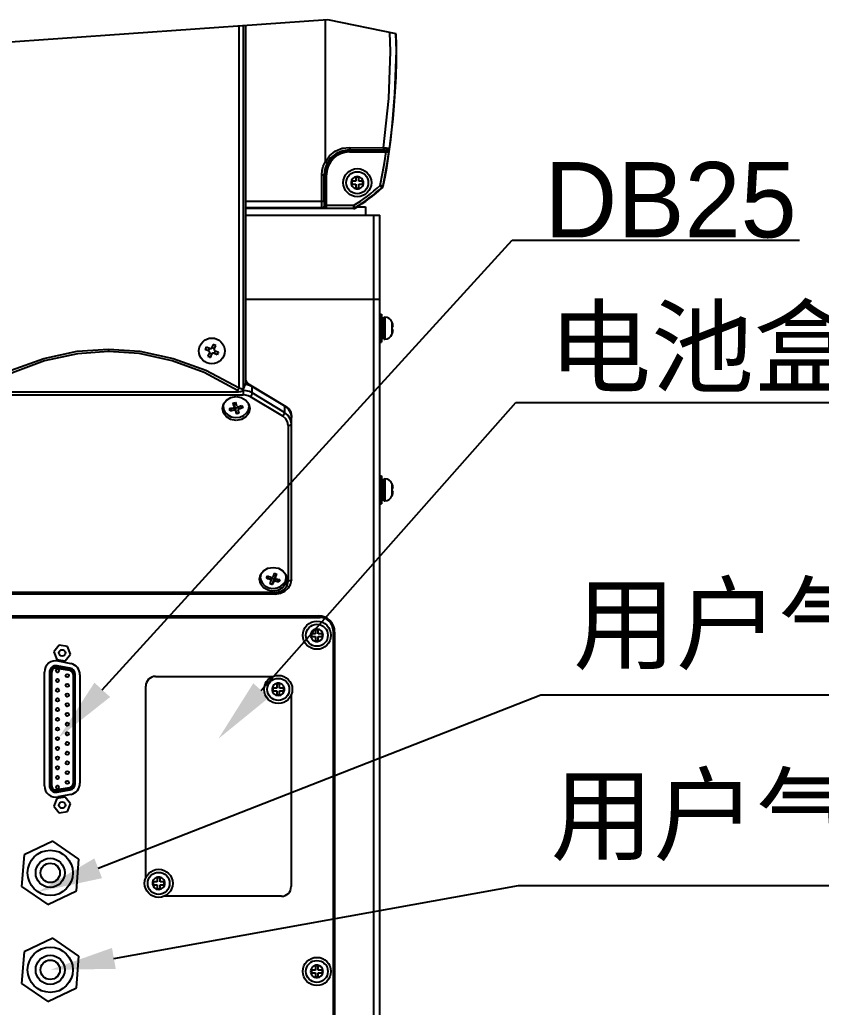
# Model space of a CAD drawing. Header units: millimetres. Extents: x 4086 to 8300, y 123 to 1549.
# Drawn here: x 6850.4 to 6924.8, y 359.5 to 451.2 of the extents above; entities that cross this region are included whole.
import ezdxf
from ezdxf import colors
from ezdxf.entities.mleader import LeaderData, LeaderLine
from ezdxf.math import Vec2, Vec3

# ---------------------------------------------------------------- set-up
doc = ezdxf.new("R2010")
doc.units = ezdxf.units.MM
doc.styles.add('思源黑', font='SourceHanSansCN-Normal.ttf')

msp = doc.modelspace()

# ---------------------------------------------------------------- linework, layer by layer
for p, q in [((6878.966, 451.192), (6842.058, 448.597)), ((6878.717, 451.174), (6878.717, 437.98)), ((6885.326, 449.872), (6878.966, 451.192)), ((6870.75, 417.024), (6870.75, 450.614)), ((6871.133, 450.641), (6871.132, 416.84)), ((6871.354, 417.901), (6871.354, 450.657)), ((6871.363, 417.456), (6871.363, 450.657)), ((6880.985, 438.92), (6880.985, 439.111)), ((6884.118, 439.078), (6880.985, 439.111)), ((6884.329, 439.069), (6880.985, 439.069)), ((6881.011, 439.35), (6884.147, 439.317)), ((6884.408, 439.104), (6884.329, 439.069)), ((6884.41, 438.994), (6884.419, 439.026)), ((6884.419, 439.026), (6884.413, 439.053)), ((6884.636, 438.992), (6884.626, 438.922)), ((6884.647, 439.081), (6884.636, 438.992)), ((6884.639, 439.025), (6884.657, 439.164)), ((6880.985, 438.92), (6884.384, 438.92)), ((6884.621, 438.885), (6884.384, 438.92)), ((6884.626, 438.922), (6884.621, 438.885)), ((6878.423, 434.12), (6878.423, 436.787)), ((6878.423, 436.787), (6878.853, 436.787)), ((6878.638, 434.342), (6878.638, 436.787)), ((6878.703, 436.787), (6878.703, 433.968)), ((6878.853, 433.716), (6878.853, 436.787)), ((6881.713, 436.648), (6881.468, 436.593)), ((6881.586, 436.581), (6881.586, 436.199)), ((6881.841, 436.581), (6881.586, 436.581)), ((6881.955, 436.595), (6881.713, 436.648)), ((6881.841, 436.199), (6881.841, 436.581)), ((6882.287, 436.136), (6882.241, 436.303)), ((6881.203, 436.199), (6881.203, 435.944)), ((6881.586, 436.199), (6881.203, 436.199)), ((6881.203, 435.944), (6881.586, 435.944)), ((6881.586, 435.944), (6881.586, 435.561)), ((6881.586, 435.561), (6881.841, 435.561)), ((6881.637, 435.492), (6881.713, 435.494)), ((6881.713, 435.494), (6881.788, 435.492)), ((6882.223, 436.199), (6881.841, 436.199)), ((6881.841, 435.561), (6881.841, 435.944)), ((6881.841, 435.944), (6882.223, 435.944)), ((6881.946, 435.543), (6882.028, 435.588)), ((6882.223, 435.944), (6882.223, 436.199)), ((6883.832, 435.812), (6884.027, 435.605)), ((6884.071, 435.769), (6883.835, 435.816)), ((6884.071, 435.769), (6884.115, 435.76)), ((6871.354, 434.359), (6878.638, 434.342)), ((6878.43, 433.742), (6871.354, 433.759)), ((6881.361, 433.671), (6871.354, 433.671)), ((6878.464, 433.728), (6878.43, 433.742)), ((6878.703, 433.968), (6878.669, 433.982)), ((6881.366, 433.955), (6878.853, 433.955)), ((6878.853, 433.716), (6881.361, 433.716)), ((6881.361, 433.955), (6881.361, 433.671)), ((6881.515, 433.713), (6881.369, 433.958)), ((6881.684, 433.821), (6882.463, 433.821)), ((6882.463, 433.821), (6882.463, 433.071)), ((6871.354, 433.071), (6883.813, 433.071)), ((6883.213, 433.071), (6883.213, 325.371)), ((6883.813, 325.371), (6883.813, 433.071)), ((6871.354, 425.271), (6883.812, 425.271)), ((6883.813, 423.876), (6883.963, 423.876)), ((6883.963, 423.876), (6883.963, 421.266)), ((6884.176, 421.551), (6884.176, 423.591)), ((6884.176, 423.591), (6884.266, 423.591)), ((6884.266, 423.591), (6884.266, 421.551)), ((6883.963, 423.356), (6884.176, 423.356)), ((6884.931, 423.148), (6884.931, 421.994)), ((6884.957, 423.081), (6884.951, 423.081)), ((6885.035, 422.699), (6884.951, 422.699)), ((6883.963, 421.787), (6884.176, 421.787)), ((6884.951, 422.444), (6885.035, 422.444)), ((6884.951, 422.061), (6884.956, 422.061)), ((6867.712, 420.823), (6868.062, 420.673)), ((6867.9, 420.455), (6868.005, 420.697)), ((6868.331, 421.069), (6868.18, 420.72)), ((6868.205, 420.777), (6868.447, 420.672)), ((6868.422, 420.615), (6868.573, 420.964)), ((6883.813, 421.266), (6883.963, 421.266)), ((6884.176, 421.551), (6884.266, 421.551)), ((6858.613, 420.628), (6858.613, 420.403)), ((6867.957, 420.43), (6867.608, 420.581)), ((6868.004, 420.312), (6867.854, 419.963)), ((6868.222, 420.15), (6867.98, 420.255)), ((6868.096, 419.858), (6868.247, 420.207)), ((6868.714, 420.104), (6868.365, 420.254)), ((6868.526, 420.472), (6868.422, 420.23)), ((6868.469, 420.497), (6868.819, 420.346)), ((6871.38, 417.717), (6871.354, 417.901)), ((6870.703, 416.946), (6870.75, 417.024)), ((6871.132, 416.84), (6871.363, 417.456)), ((6871.332, 417.373), (6871.412, 417.366)), ((6871.589, 417.426), (6871.363, 417.426)), ((6871.459, 417.559), (6871.38, 417.717)), ((6871.412, 417.366), (6871.702, 417.287)), ((6871.589, 417.426), (6871.459, 417.559)), ((6871.651, 417.383), (6875.083, 415.315)), ((6871.702, 417.287), (6871.967, 417.16)), ((6871.967, 416.56), (6871.967, 417.16)), ((6871.967, 417.16), (6874.962, 415.356)), ((6846.116, 416.383), (6871.111, 416.383)), ((6846.542, 416.66), (6870.684, 416.66)), ((6870.458, 416.222), (6870.946, 416.139)), ((6870.598, 416.799), (6870.651, 416.868)), ((6870.651, 416.868), (6870.703, 416.946)), ((6870.684, 416.66), (6870.887, 416.684)), ((6870.887, 416.684), (6871.045, 416.747)), ((6870.946, 416.139), (6871.359, 415.903)), ((6871.045, 416.747), (6871.132, 416.842)), ((6871.111, 416.792), (6871.111, 416.383)), ((6874.79, 414.393), (6871.796, 416.197)), ((6874.962, 414.756), (6871.967, 416.56)), ((6869.188, 415.117), (6869.286, 415.542)), ((6869.24, 415.342), (6869.286, 415.143)), ((6869.31, 415.572), (6869.263, 415.309)), ((6869.263, 415.309), (6869.31, 415.021)), ((6869.286, 415.542), (6869.562, 415.898)), ((6870.145, 415.156), (6869.921, 414.898)), ((6870.09, 415.146), (6870.213, 415.168)), ((6870.169, 415.622), (6870.423, 415.685)), ((6870.213, 415.168), (6870.254, 415.187)), ((6870.239, 415.381), (6870.275, 415.264)), ((6870.254, 415.187), (6870.276, 415.221)), ((6870.275, 415.581), (6870.258, 415.633)), ((6870.275, 415.581), (6870.275, 415.264)), ((6870.276, 415.221), (6870.275, 415.264)), ((6870.287, 415.168), (6870.287, 414.948)), ((6870.374, 415.246), (6870.398, 415.211)), ((6870.398, 414.895), (6870.398, 415.211)), ((6870.415, 415.16), (6870.398, 415.211)), ((6870.669, 415.223), (6870.415, 415.16)), ((6870.503, 414.62), (6870.415, 415.16)), ((6870.458, 415.563), (6870.423, 415.685)), ((6870.493, 415.444), (6870.458, 415.563)), ((6870.529, 415.327), (6870.493, 415.444)), ((6870.593, 415.272), (6870.64, 415.274)), ((6870.64, 415.274), (6870.763, 415.315)), ((6870.652, 415.275), (6870.652, 415.054)), ((6870.713, 415.054), (6870.713, 415.275)), ((6870.763, 415.315), (6870.885, 415.359)), ((6871.078, 415.187), (6870.84, 415.342)), ((6870.885, 415.359), (6871.005, 415.407)), ((6871.359, 415.903), (6871.639, 415.544)), ((6871.609, 414.999), (6871.663, 415.309)), ((6871.663, 415.309), (6871.621, 415.567)), ((6871.639, 415.544), (6871.738, 415.117)), ((6874.962, 415.356), (6874.962, 414.756)), ((6874.962, 415.356), (6875.307, 415.068)), ((6869.287, 414.69), (6869.188, 415.117)), ((6870.041, 414.91), (6869.921, 414.898)), ((6870.469, 414.705), (6870.503, 414.62)), ((6870.546, 414.628), (6870.503, 414.62)), ((6870.687, 414.861), (6870.652, 414.958)), ((6870.713, 415.054), (6870.673, 415.031)), ((6870.837, 415.095), (6870.713, 415.054)), ((6871.64, 414.693), (6871.365, 414.336)), ((6871.439, 414.704), (6871.609, 414.999)), ((6871.738, 415.117), (6871.64, 414.693)), ((6875.307, 414.468), (6874.962, 414.756)), ((6875.307, 415.068), (6875.529, 414.699)), ((6875.529, 414.699), (6875.605, 414.29)), ((6875.536, 414.768), (6875.605, 414.378)), ((6875.605, 414.29), (6875.605, 414.378)), ((6875.605, 399.237), (6875.605, 414.29)), ((6875.305, 413.54), (6875.305, 399.087)), ((6883.813, 408.876), (6883.963, 408.876)), ((6883.963, 408.876), (6883.963, 406.266)), ((6883.963, 408.356), (6884.176, 408.356)), ((6884.176, 408.591), (6884.266, 408.591)), ((6884.176, 406.551), (6884.176, 408.591)), ((6884.266, 408.591), (6884.266, 406.551)), ((6884.931, 408.148), (6884.931, 406.994)), ((6884.957, 408.081), (6884.951, 408.081)), ((6885.035, 407.699), (6884.951, 407.699)), ((6884.951, 407.444), (6885.035, 407.444)), ((6884.951, 407.061), (6884.956, 407.061)), ((6883.813, 406.266), (6883.963, 406.266)), ((6883.963, 406.787), (6884.176, 406.787)), ((6884.176, 406.551), (6884.266, 406.551)), ((6872.638, 399.269), (6872.736, 399.694)), ((6872.736, 399.694), (6873.012, 400.05)), ((6873.911, 399.597), (6873.866, 399.483)), ((6873.998, 399.833), (6874.246, 399.754)), ((6874.108, 399.375), (6874.114, 399.72)), ((6874.109, 399.693), (6874.114, 399.72)), ((6874.135, 399.771), (6874.114, 399.72)), ((6874.158, 399.517), (6874.202, 399.634)), ((6874.202, 399.634), (6874.246, 399.754)), ((6874.809, 400.055), (6875.089, 399.696)), ((6875.113, 399.461), (6875.079, 399.709)), ((6875.089, 399.696), (6875.188, 399.269)), ((6872.737, 398.842), (6872.638, 399.269)), ((6872.69, 399.494), (6872.736, 399.294)), ((6872.713, 399.461), (6872.748, 399.213)), ((6873.017, 398.483), (6872.737, 398.842)), ((6873.137, 398.668), (6873.498, 398.486)), ((6873.505, 399.5), (6873.303, 399.378)), ((6873.42, 399.322), (6873.303, 399.378)), ((6873.539, 399.27), (6873.42, 399.322)), ((6873.659, 399.222), (6873.539, 399.27)), ((6873.624, 398.938), (6873.581, 398.854)), ((6873.668, 399.027), (6873.624, 398.938)), ((6873.63, 399.485), (6873.751, 399.437)), ((6873.659, 399.437), (6873.659, 399.222)), ((6873.713, 399.122), (6873.668, 399.027)), ((6873.713, 399.122), (6873.718, 399.147)), ((6873.718, 399.147), (6873.718, 399.437)), ((6873.939, 399.309), (6873.731, 399.376)), ((6873.939, 399.309), (6873.829, 398.775)), ((6873.839, 399.448), (6873.866, 399.483)), ((6873.916, 398.948), (6873.96, 399.043)), ((6873.96, 399.36), (6873.939, 399.309)), ((6873.96, 399.36), (6873.986, 399.392)), ((6873.96, 399.36), (6873.96, 399.043)), ((6873.987, 399.074), (6873.96, 399.043)), ((6873.986, 399.392), (6874.027, 399.409)), ((6874.027, 399.409), (6874.076, 399.406)), ((6874.076, 399.089), (6874.076, 399.406)), ((6874.196, 399.06), (6874.076, 399.089)), ((6874.114, 399.403), (6874.108, 399.375)), ((6874.114, 399.403), (6874.158, 399.517)), ((6874.129, 399.325), (6874.167, 399.303)), ((6874.167, 399.303), (6874.288, 399.274)), ((6874.433, 399.016), (6874.21, 399.293)), ((6874.288, 399.274), (6874.407, 399.25)), ((6874.407, 399.25), (6874.524, 399.231)), ((6875.09, 398.844), (6874.815, 398.488)), ((6875.039, 399.101), (6875.111, 399.403)), ((6875.188, 399.269), (6875.09, 398.844)), ((6875.111, 399.403), (6875.113, 399.461)), ((6875.212, 398.686), (6875.305, 399.087)), ((6875.534, 398.828), (6875.605, 399.237)), ((6874.105, 398.048), (6843.121, 398.048)), ((6874.105, 397.898), (6843.121, 397.898)), ((6874.105, 398.048), (6874.568, 398.128)), ((6874.105, 398.048), (6874.105, 397.898)), ((6874.105, 397.898), (6874.573, 397.965)), ((6838.963, 395.721), (6878.263, 395.721)), ((6839.113, 395.871), (6878.113, 395.871)), ((6877.386, 394.071), (6877.383, 393.998)), ((6877.384, 394.147), (6877.386, 394.071)), ((6877.836, 394.199), (6877.453, 394.199)), ((6877.453, 394.199), (6877.453, 393.944)), ((6878.091, 394.581), (6877.836, 394.581)), ((6877.836, 394.581), (6877.836, 394.199)), ((6878.091, 394.199), (6878.091, 394.581)), ((6878.473, 394.199), (6878.091, 394.199)), ((6878.473, 393.944), (6878.473, 394.199)), ((6878.54, 394.071), (6878.487, 394.314)), ((6878.488, 393.833), (6878.54, 394.071)), ((6879.463, 394.521), (6879.463, 331.221)), ((6879.613, 394.371), (6879.613, 331.371)), ((6854.035, 393.152), (6853.551, 392.54)), ((6854.806, 393.04), (6854.035, 393.152)), ((6877.435, 393.839), (6877.481, 393.755)), ((6877.453, 393.944), (6877.836, 393.944)), ((6877.836, 393.944), (6877.836, 393.561)), ((6877.836, 393.561), (6878.091, 393.561)), ((6878.034, 393.499), (6878.2, 393.545)), ((6878.091, 393.944), (6878.473, 393.944)), ((6878.091, 393.561), (6878.091, 393.944)), ((6853.551, 392.54), (6853.84, 391.815)), ((6854.612, 391.703), (6855.095, 392.315)), ((6855.095, 392.315), (6854.806, 393.04)), ((6853.84, 391.815), (6854.612, 391.703)), ((6853.931, 391.682), (6855.131, 391.441)), ((6852.673, 380.09), (6852.673, 390.653)), ((6853.138, 390.642), (6853.138, 380.1)), ((6853.138, 390.642), (6853.288, 390.642)), ((6853.288, 380.1), (6853.288, 390.642)), ((6853.348, 380.1), (6853.348, 390.642)), ((6853.805, 391.026), (6855.005, 390.816)), ((6853.816, 391.085), (6853.842, 391.233)), ((6855.016, 390.875), (6853.816, 391.085)), ((6855.042, 391.023), (6853.842, 391.233)), ((6855.042, 391.023), (6855.016, 390.875)), ((6855.328, 390.432), (6855.328, 380.31)), ((6855.388, 390.432), (6855.388, 380.31)), ((6855.388, 390.432), (6855.538, 390.432)), ((6855.538, 380.31), (6855.538, 390.432)), ((6855.973, 390.411), (6855.973, 380.331)), ((6862.978, 390.246), (6873.865, 390.246)), ((6874.146, 389.575), (6874.062, 389.529)), ((6874.506, 389.556), (6874.251, 389.556)), ((6874.251, 389.556), (6874.251, 389.174)), ((6874.378, 389.623), (6874.305, 389.626)), ((6874.454, 389.626), (6874.378, 389.623)), ((6874.506, 389.174), (6874.506, 389.556)), ((6862.078, 371.559), (6862.078, 389.346)), ((6873.806, 388.976), (6873.852, 388.809)), ((6874.251, 389.174), (6873.868, 389.174)), ((6873.868, 389.174), (6873.868, 388.919)), ((6873.868, 388.919), (6874.251, 388.919)), ((6874.251, 388.919), (6874.251, 388.536)), ((6874.888, 389.174), (6874.506, 389.174)), ((6874.506, 388.919), (6874.888, 388.919)), ((6874.506, 388.536), (6874.506, 388.919)), ((6874.888, 388.919), (6874.888, 389.174)), ((6874.139, 388.521), (6874.378, 388.469)), ((6874.251, 388.536), (6874.506, 388.536)), ((6874.378, 388.469), (6874.621, 388.523)), ((6875.578, 388.533), (6875.578, 370.746)), ((6853.288, 380.1), (6853.138, 380.1)), ((6855.005, 379.926), (6853.805, 379.716)), ((6853.816, 379.657), (6855.016, 379.867)), ((6853.842, 379.509), (6853.816, 379.657)), ((6853.842, 379.509), (6855.042, 379.719)), ((6855.016, 379.867), (6855.042, 379.719)), ((6855.538, 380.31), (6855.388, 380.31)), ((6853.84, 378.928), (6853.551, 378.203)), ((6854.612, 379.04), (6853.84, 378.928)), ((6855.131, 379.302), (6853.931, 379.06)), ((6855.095, 378.428), (6854.612, 379.04)), ((6853.551, 378.203), (6854.035, 377.591)), ((6854.035, 377.591), (6854.806, 377.703)), ((6854.806, 377.703), (6855.095, 378.428)), ((6853.451, 374.956), (6850.791, 373.695)), ((6855.874, 373.283), (6853.451, 374.956)), ((6850.791, 373.695), (6850.553, 370.76)), ((6855.636, 370.348), (6855.874, 373.283)), ((6863.151, 371.174), (6862.768, 371.174)), ((6862.768, 371.174), (6862.768, 370.919)), ((6863.046, 371.575), (6862.962, 371.529)), ((6863.406, 371.556), (6863.151, 371.556)), ((6863.151, 371.556), (6863.151, 371.174)), ((6863.278, 371.623), (6863.205, 371.626)), ((6863.354, 371.626), (6863.278, 371.623)), ((6863.406, 371.174), (6863.406, 371.556)), ((6863.788, 371.174), (6863.406, 371.174)), ((6863.788, 370.919), (6863.788, 371.174)), ((6850.553, 370.76), (6852.975, 369.086)), ((6852.975, 369.086), (6855.636, 370.348)), ((6862.706, 370.976), (6862.752, 370.809)), ((6862.768, 370.919), (6863.151, 370.919)), ((6863.039, 370.521), (6863.278, 370.469)), ((6863.151, 370.919), (6863.151, 370.536)), ((6863.151, 370.536), (6863.406, 370.536)), ((6863.278, 370.469), (6863.521, 370.523)), ((6863.406, 370.919), (6863.788, 370.919)), ((6863.406, 370.536), (6863.406, 370.919)), ((6874.678, 369.846), (6863.791, 369.846)), ((6853.451, 365.956), (6850.791, 364.695)), ((6855.874, 364.283), (6853.451, 365.956)), ((6850.791, 364.695), (6850.553, 361.76)), ((6855.636, 361.348), (6855.874, 364.283)), ((6877.384, 362.947), (6877.386, 362.871)), ((6877.836, 362.999), (6877.453, 362.999)), ((6877.453, 362.999), (6877.453, 362.744)), ((6878.091, 363.381), (6877.836, 363.381)), ((6877.836, 363.381), (6877.836, 362.999)), ((6878.091, 362.999), (6878.091, 363.381)), ((6878.473, 362.999), (6878.091, 362.999)), ((6878.473, 362.744), (6878.473, 362.999)), ((6878.54, 362.871), (6878.487, 363.114)), ((6877.386, 362.871), (6877.383, 362.798)), ((6877.435, 362.639), (6877.481, 362.555)), ((6877.453, 362.744), (6877.836, 362.744)), ((6877.836, 362.744), (6877.836, 362.361)), ((6877.836, 362.361), (6878.091, 362.361)), ((6878.034, 362.299), (6878.2, 362.345)), ((6878.091, 362.744), (6878.473, 362.744)), ((6878.091, 362.361), (6878.091, 362.744)), ((6878.488, 362.633), (6878.54, 362.871)), ((6850.553, 361.76), (6852.975, 360.086)), ((6852.975, 360.086), (6855.636, 361.348))]:
    msp.add_line(p, q)
for points in [[(6884.147, 439.317), (6884.627, 443.894), (6884.785, 448.239), (6884.72, 449.998)], [(6884.581, 438.318), (6884.707, 439.172), (6884.822, 440.042), (6884.933, 440.973), (6885.041, 442.01), (6885.146, 443.19), (6885.237, 444.492), (6885.306, 445.88), (6885.347, 447.331), (6885.35, 448.837), (6885.326, 449.872)], [(6885.253, 449.887), (6885.308, 448.328), (6885.181, 444.325), (6884.917, 441.255), (6884.657, 439.164)], [(6878.717, 437.98), (6879.138, 438.563), (6879.674, 438.989), (6880.311, 439.259), (6881.011, 439.35)], [(6880.985, 439.111), (6880.357, 439.031), (6879.76, 438.776), (6879.267, 438.378), (6878.905, 437.87)], [(6881.011, 439.35), (6881.007, 439.238), (6880.998, 439.151), (6880.985, 439.111)], [(6884.147, 439.317), (6884.143, 439.206), (6884.132, 439.118), (6884.118, 439.078)], [(6884.329, 439.069), (6884.267, 439.074), (6884.199, 439.076), (6884.118, 439.078)], [(6884.147, 439.317), (6884.276, 439.308), (6884.395, 439.298), (6884.498, 439.288)], [(6884.413, 439.053), (6884.385, 439.064), (6884.329, 439.069)], [(6884.384, 438.92), (6884.398, 438.96), (6884.41, 438.994)], [(6884.498, 439.288), (6884.468, 439.183), (6884.408, 439.104)], [(6884.657, 439.164), (6884.617, 439.091), (6884.533, 439.041), (6884.419, 439.026)], [(6884.497, 439.288), (6884.595, 439.266), (6884.644, 439.229), (6884.657, 439.164)], [(6883.836, 435.815), (6884.057, 436.922), (6884.227, 437.901), (6884.384, 438.92)], [(6884.621, 438.885), (6884.456, 437.814), (6884.274, 436.776), (6884.071, 435.769)], [(6884.115, 435.76), (6884.287, 436.608), (6884.441, 437.462), (6884.581, 438.318)], [(6878.423, 436.787), (6878.456, 437.199), (6878.555, 437.601), (6878.717, 437.98)], [(6878.905, 437.87), (6878.758, 437.525), (6878.668, 437.161), (6878.638, 436.787)], [(6878.717, 437.98), (6878.808, 437.931), (6878.876, 437.891), (6878.905, 437.87)], [(6881.468, 436.593), (6881.289, 436.463), (6881.183, 436.299), (6881.139, 436.131), (6881.144, 435.977)], [(6882.241, 436.303), (6882.134, 436.466), (6881.955, 436.595)], [(6881.144, 435.977), (6881.183, 435.844), (6881.244, 435.736)], [(6881.244, 435.736), (6881.318, 435.651), (6881.398, 435.588), (6881.48, 435.544), (6881.56, 435.519), (6881.637, 435.492)], [(6881.788, 435.492), (6881.864, 435.519), (6881.946, 435.543)], [(6882.028, 435.588), (6882.109, 435.652), (6882.184, 435.738), (6882.245, 435.847), (6882.283, 435.981), (6882.287, 436.136)], [(6878.43, 433.742), (6878.427, 433.796), (6878.424, 433.923), (6878.423, 434.12)], [(6878.43, 433.742), (6878.546, 433.773), (6878.635, 433.859), (6878.669, 433.982)], [(6878.703, 433.968), (6878.672, 433.851), (6878.587, 433.762), (6878.464, 433.728)], [(6878.853, 433.716), (6878.667, 433.717), (6878.527, 433.722), (6878.464, 433.728)], [(6878.638, 434.342), (6878.642, 434.169), (6878.653, 434.036), (6878.669, 433.982)], [(6878.703, 433.968), (6878.728, 433.962), (6878.782, 433.957), (6878.853, 433.955)], [(6867.608, 420.581), (6867.641, 420.662), (6867.676, 420.743), (6867.712, 420.823)], [(6868.573, 420.964), (6868.493, 421.001), (6868.412, 421.036), (6868.331, 421.069)], [(6846.477, 417.024), (6849.591, 418.663), (6852.608, 419.765), (6855.7, 420.426), (6858.613, 420.628)], [(6858.613, 420.403), (6855.735, 420.201), (6852.679, 419.539), (6849.702, 418.437), (6846.629, 416.799)], [(6858.613, 420.628), (6861.538, 420.425), (6864.634, 419.761), (6867.645, 418.659), (6870.75, 417.024)], [(6870.598, 416.799), (6867.512, 418.443), (6864.53, 419.544), (6861.479, 420.203), (6858.613, 420.403)], [(6867.854, 419.963), (6867.934, 419.926), (6868.014, 419.891), (6868.096, 419.858)], [(6868.819, 420.346), (6868.786, 420.265), (6868.751, 420.184), (6868.714, 420.104)], [(6870.75, 417.024), (6870.926, 416.981), (6871.051, 416.92), (6871.133, 416.839)], [(6871.651, 417.383), (6871.63, 417.396), (6871.609, 417.411), (6871.589, 417.426)], [(6869.562, 415.898), (6869.971, 416.136), (6870.458, 416.222)], [(6870.598, 416.799), (6870.636, 416.764), (6870.664, 416.716), (6870.684, 416.66)], [(6871.967, 416.56), (6871.702, 416.687), (6871.412, 416.766), (6871.111, 416.792)], [(6871.796, 416.197), (6871.584, 416.299), (6871.352, 416.361), (6871.111, 416.383)], [(6871.796, 416.197), (6871.881, 416.323), (6871.944, 416.456), (6871.967, 416.56)], [(6869.848, 415.118), (6869.968, 415.13), (6870.09, 415.146)], [(6870.169, 415.622), (6870.204, 415.5), (6870.239, 415.381)], [(6870.287, 415.265), (6870.333, 415.265), (6870.374, 415.246)], [(6870.529, 415.327), (6870.553, 415.291), (6870.593, 415.272)], [(6871.078, 415.187), (6870.959, 415.139), (6870.837, 415.095)], [(6871.005, 415.407), (6871.032, 415.332), (6871.056, 415.259), (6871.078, 415.187)], [(6875.083, 415.315), (6875.358, 415.079), (6875.536, 414.768)], [(6870.468, 414.013), (6869.981, 414.095), (6869.567, 414.332), (6869.287, 414.69)], [(6869.31, 415.021), (6869.459, 414.74), (6869.694, 414.511)], [(6869.694, 414.511), (6870.006, 414.348), (6870.381, 414.272), (6870.796, 414.31)], [(6869.921, 414.898), (6869.895, 414.969), (6869.87, 415.042), (6869.848, 415.118)], [(6870.287, 414.948), (6870.163, 414.927), (6870.041, 414.91)], [(6870.398, 414.895), (6870.374, 414.928), (6870.334, 414.947), (6870.287, 414.948)], [(6870.398, 414.895), (6870.434, 414.797), (6870.469, 414.705)], [(6871.365, 414.336), (6870.955, 414.099), (6870.468, 414.013)], [(6870.631, 414.647), (6870.588, 414.637), (6870.546, 414.628)], [(6870.757, 414.683), (6870.715, 414.67), (6870.673, 414.658), (6870.631, 414.647)], [(6870.673, 415.031), (6870.651, 414.997), (6870.652, 414.958)], [(6870.757, 414.683), (6870.722, 414.769), (6870.687, 414.861)], [(6870.796, 414.31), (6871.16, 414.463), (6871.439, 414.704)], [(6874.962, 414.756), (6874.939, 414.652), (6874.876, 414.52), (6874.79, 414.393)], [(6875.305, 413.54), (6875.244, 413.868), (6875.066, 414.162), (6874.79, 414.393)], [(6875.605, 413.69), (6875.529, 414.1), (6875.307, 414.468)], [(6875.305, 413.54), (6875.455, 413.56), (6875.565, 413.615), (6875.605, 413.69)], [(6872.767, 399.733), (6872.715, 399.518), (6872.713, 399.461)], [(6873.012, 400.05), (6873.421, 400.288), (6873.908, 400.373)], [(6873.303, 399.378), (6873.331, 399.448), (6873.362, 399.519), (6873.394, 399.592)], [(6873.394, 399.592), (6873.511, 399.537), (6873.63, 399.485)], [(6873.908, 400.373), (6874.396, 400.291), (6874.809, 400.055)], [(6873.998, 399.833), (6873.955, 399.714), (6873.911, 399.597)], [(6872.748, 399.213), (6872.887, 398.921), (6873.137, 398.668)], [(6873.704, 398.811), (6873.663, 398.825), (6873.622, 398.839), (6873.581, 398.854)], [(6873.718, 399.147), (6873.717, 399.161), (6873.698, 399.197), (6873.659, 399.222)], [(6873.829, 398.775), (6873.787, 398.786), (6873.745, 398.798), (6873.704, 398.811)], [(6873.751, 399.437), (6873.798, 399.431), (6873.839, 399.448)], [(6873.829, 398.775), (6873.872, 398.859), (6873.916, 398.948)], [(6874.076, 399.089), (6874.029, 399.091), (6873.987, 399.074)], [(6874.108, 399.375), (6874.11, 399.361), (6874.129, 399.325)], [(6874.433, 399.016), (6874.315, 399.036), (6874.196, 399.06)], [(6874.524, 399.231), (6874.495, 399.157), (6874.465, 399.085), (6874.433, 399.016)], [(6874.568, 398.128), (6874.954, 398.352), (6875.212, 398.686)], [(6874.573, 397.965), (6874.993, 398.157), (6875.324, 398.456), (6875.534, 398.828)], [(6874.624, 398.623), (6874.879, 398.844), (6875.039, 399.101)], [(6875.605, 399.237), (6875.565, 399.162), (6875.455, 399.107), (6875.305, 399.087)], [(6873.918, 398.165), (6873.431, 398.247), (6873.017, 398.483)], [(6873.498, 398.486), (6873.895, 398.421), (6874.285, 398.473), (6874.624, 398.623)], [(6874.815, 398.488), (6874.405, 398.251), (6873.918, 398.165)], [(6877.631, 394.543), (6877.545, 394.468), (6877.481, 394.387), (6877.436, 394.305), (6877.411, 394.224), (6877.384, 394.147)], [(6877.874, 394.641), (6877.741, 394.604), (6877.631, 394.543)], [(6878.487, 394.314), (6878.358, 394.492), (6878.196, 394.599), (6878.029, 394.644), (6877.874, 394.641)], [(6877.383, 393.998), (6877.41, 393.921), (6877.435, 393.839)], [(6877.481, 393.755), (6877.545, 393.674), (6877.632, 393.599), (6877.743, 393.538), (6877.878, 393.501), (6878.034, 393.499)], [(6878.2, 393.545), (6878.362, 393.654), (6878.488, 393.833)], [(6874.062, 389.529), (6873.981, 389.464), (6873.906, 389.377), (6873.845, 389.266), (6873.808, 389.131), (6873.806, 388.976)], [(6874.305, 389.626), (6874.228, 389.599), (6874.146, 389.575)], [(6874.85, 389.379), (6874.775, 389.465), (6874.694, 389.529), (6874.612, 389.574), (6874.531, 389.598), (6874.454, 389.626)], [(6873.852, 388.809), (6873.961, 388.648), (6874.139, 388.521)], [(6874.621, 388.523), (6874.799, 388.651), (6874.906, 388.814), (6874.951, 388.98), (6874.948, 389.135)], [(6874.948, 389.135), (6874.91, 389.269), (6874.85, 389.379)], [(6862.962, 371.529), (6862.881, 371.464), (6862.806, 371.377), (6862.745, 371.266), (6862.708, 371.131), (6862.706, 370.976)], [(6863.205, 371.626), (6863.128, 371.599), (6863.046, 371.575)], [(6863.75, 371.379), (6863.675, 371.465), (6863.594, 371.529), (6863.512, 371.574), (6863.431, 371.598), (6863.354, 371.626)], [(6863.848, 371.135), (6863.81, 371.269), (6863.75, 371.379)], [(6862.752, 370.809), (6862.861, 370.648), (6863.039, 370.521)], [(6863.521, 370.523), (6863.699, 370.651), (6863.806, 370.814), (6863.851, 370.98), (6863.848, 371.135)], [(6877.631, 363.343), (6877.545, 363.268), (6877.481, 363.187), (6877.436, 363.105), (6877.411, 363.024), (6877.384, 362.947)], [(6877.874, 363.441), (6877.741, 363.404), (6877.631, 363.343)], [(6878.487, 363.114), (6878.358, 363.292), (6878.196, 363.399), (6878.029, 363.444), (6877.874, 363.441)], [(6877.383, 362.798), (6877.41, 362.721), (6877.435, 362.639)], [(6877.481, 362.555), (6877.545, 362.474), (6877.632, 362.399), (6877.743, 362.338), (6877.878, 362.301), (6878.034, 362.299)], [(6878.2, 362.345), (6878.362, 362.454), (6878.488, 362.633)]]:
    msp.add_lwpolyline(points)
for centre, radius in [((6881.713, 436.071), 1.305), ((6881.713, 436.071), 1.02), ((6868.213, 420.456), 1.2), ((6877.963, 394.071), 1.305), ((6877.963, 394.071), 1.02), ((6854.323, 392.427), 0.3), ((6853.888, 390.771), 0.15), ((6854.788, 390.321), 0.15), ((6853.888, 389.871), 0.15), ((6854.788, 389.421), 0.15), ((6874.378, 389.046), 1.305), ((6874.378, 389.046), 1.02), ((6853.888, 388.971), 0.15), ((6854.788, 388.521), 0.15), ((6853.888, 388.071), 0.15), ((6854.788, 387.621), 0.15), ((6853.888, 387.171), 0.15), ((6854.788, 386.721), 0.15), ((6853.888, 386.271), 0.15), ((6854.788, 385.821), 0.15), ((6853.888, 385.371), 0.15), ((6854.788, 384.921), 0.15), ((6853.888, 384.471), 0.15), ((6854.788, 384.021), 0.15), ((6853.888, 383.571), 0.15), ((6854.788, 383.121), 0.15), ((6853.888, 382.671), 0.15), ((6854.788, 382.221), 0.15), ((6853.888, 381.771), 0.15), ((6854.788, 381.321), 0.15), ((6853.888, 380.871), 0.15), ((6854.788, 380.421), 0.15), ((6853.888, 379.971), 0.15), ((6854.323, 378.315), 0.3), ((6853.213, 372.021), 2.1), ((6853.213, 372.021), 1.35), ((6853.213, 372.021), 0.9), ((6863.278, 371.046), 1.305), ((6863.278, 371.046), 1.02), ((6853.213, 363.021), 2.1), ((6853.213, 363.021), 1.35), ((6853.213, 363.021), 0.9), ((6877.963, 362.871), 1.305), ((6877.963, 362.871), 1.02)]:
    msp.add_circle(centre, radius)
for centre, radius, start, end in [((6880.985, 436.787), 2.282, 90, 180), ((6880.985, 436.787), 2.132, 90, 180), ((6874.161, 446.094), 14.116, 300.69065, 313.26544), ((6874.161, 446.094), 14.356, 300.7073, 313.24587), ((6874.161, 446.094), 14.4, 300.7073, 313.24587), ((6883.821, 435.824), 0.256, 313.24587, 347.78754), ((6883.821, 435.824), 0.3, 313.24587, 347.78754), ((6881.361, 433.971), 0.256, 270, 300.7073), ((6881.361, 433.971), 0.3, 270, 300.7073), ((6884.266, 422.871), 0.72, 22.61979, 89.99977), ((6883.546, 422.571), 1.495, 4.89378, 22.61986), ((6883.546, 422.571), 1.411, 354.81427, 5.18573), ((6884.266, 422.271), 0.72, 270, 337.38021), ((6883.546, 422.571), 1.495, 337.38014, 355.10622), ((6868.097, 420.755), 0.09, 246.6731, 336.6731), ((6867.921, 420.348), 0.09, 336.6731, 66.6731), ((6868.329, 420.172), 0.09, 66.6731, 156.6731), ((6868.505, 420.58), 0.09, 156.6731, 246.6731), ((6884.266, 407.871), 0.72, 22.61979, 89.99977), ((6883.546, 407.571), 1.495, 4.89378, 22.61986), ((6884.266, 407.271), 0.72, 270, 337.38021), ((6883.546, 407.571), 1.495, 337.38014, 355.10622), ((6883.546, 407.571), 1.411, 354.81427, 5.18573), ((6878.113, 394.371), 1.5, 0, 90), ((6878.263, 394.521), 1.2, 0, 90), ((6853.723, 390.653), 1.05, 78.61496, 180), ((6854.923, 390.411), 1.05, 0, 78.61496), ((6853.738, 390.642), 0.6, 80.07375, 180), ((6853.738, 390.642), 0.45, 80.07366, 180.0001), ((6853.738, 390.642), 0.39, 80.07347, 180.00028), ((6854.938, 390.432), 0.39, 359.99982, 80.07393), ((6854.938, 390.432), 0.45, 359.99994, 80.07381), ((6854.938, 390.432), 0.6, 0, 80.07375), ((6862.978, 389.346), 0.9, 90, 180), ((6854.923, 380.331), 1.05, 281.38504, 0), ((6853.723, 380.09), 1.05, 180, 281.38504), ((6853.738, 380.1), 0.6, 180, 279.92625), ((6853.738, 380.1), 0.45, 179.9999, 279.92634), ((6853.738, 380.1), 0.39, 179.99972, 279.92653), ((6854.938, 380.31), 0.39, 279.92607, 0.00018), ((6854.938, 380.31), 0.45, 279.92619, 0.00006), ((6854.938, 380.31), 0.6, 279.92625, 0), ((6874.678, 370.746), 0.9, 270, 0)]:
    msp.add_arc(centre, radius, start, end)

# ---------------------------------------------------------------- leaders
ml = msp.add_multileader_mtext('Standard')
ml.set_content('DB25', style='思源黑')
ml.set_leader_properties()
ml.build(insert=Vec2(0, 0))
ml.multileader.update_dxf_attribs({"text_left_attachment_type": 5, "text_right_attachment_type": 5, "dogleg_length": 1, "arrow_head_size": 6})
ctx = ml.context
ctx.base_point, ctx.char_height, ctx.arrow_head_size, ctx.plane_origin = Vec3(6897.081, 430.736), 7, 6, Vec3(6854.002, 384.57)
ctx.left_attachment, ctx.right_attachment = 5, 5
notes = []
notes.append((ctx, [(0, (1, 1, 0), (6896.081, 430.736), (1, 0), 1, [(0, [(6854.002, 384.57)], 0, [])])]))
ctx.mtext.insert, ctx.mtext.flow_direction = Vec3(6899.081, 437.988), 5
ml = msp.add_multileader_mtext('Standard')
ml.set_content('电池盒', style='思源黑')
ml.set_leader_properties()
ml.build(insert=Vec2(0, 0))
ml.multileader.update_dxf_attribs({"text_left_attachment_type": 5, "text_right_attachment_type": 5, "dogleg_length": 1, "arrow_head_size": 6})
ctx = ml.context
ctx.base_point, ctx.char_height, ctx.arrow_head_size, ctx.plane_origin = Vec3(6897.44, 415.671), 7, 6, Vec3(6868.821, 384.466)
ctx.left_attachment, ctx.right_attachment = 5, 5
notes.append((ctx, [(0, (1, 1, 0), (6896.44, 415.671), (1, 0), 1, [(0, [(6868.821, 384.466)], 0, [])])]))
ctx.mtext.insert, ctx.mtext.flow_direction = Vec3(6899.44, 424.324), 5
ml = msp.add_multileader_mtext('Standard')
ml.set_content('用户气管3（φ6 灰）', style='思源黑')
ml.set_leader_properties()
ml.build(insert=Vec2(0, 0))
ml.multileader.update_dxf_attribs({"text_left_attachment_type": 5, "text_right_attachment_type": 5, "dogleg_length": 1, "arrow_head_size": 6})
ctx = ml.context
ctx.base_point, ctx.char_height, ctx.arrow_head_size, ctx.plane_origin = Vec3(6899.754, 388.555), 7, 6, Vec3(6852.078, 370.255)
ctx.left_attachment, ctx.right_attachment = 5, 5
notes.append((ctx, [(0, (1, 1, 0), (6898.754, 388.555), (1, 0), 1, [(0, [(6852.078, 370.255)], 0, [])])]))
ctx.mtext.insert, ctx.mtext.flow_direction = Vec3(6901.754, 398.637), 5
ml = msp.add_multileader_mtext('Standard')
ml.set_content('用户气管4（φ6 蓝）', style='思源黑')
ml.set_leader_properties()
ml.build(insert=Vec2(0, 0))
ml.multileader.update_dxf_attribs({"text_left_attachment_type": 5, "text_right_attachment_type": 5, "dogleg_length": 1, "arrow_head_size": 6})
ctx = ml.context
ctx.base_point, ctx.char_height, ctx.arrow_head_size, ctx.plane_origin = Vec3(6897.664, 370.836), 7, 6, Vec3(6915.452, 103.534)
ctx.left_attachment, ctx.right_attachment = 5, 5
notes.append((ctx, [(0, (1, 1, 0), (6896.664, 370.836), (1, 0), 1, [(0, [(6853.213, 363.021)], 0, [])])]))
ctx.mtext.insert, ctx.mtext.flow_direction = Vec3(6899.664, 380.918), 5
for ctx, leaders in notes:
    for number, flags, end, landing, length, lines in leaders:
        leader = LeaderData()
        leader.index, (leader.has_last_leader_line, leader.has_dogleg_vector, leader.attachment_direction) = number, flags
        leader.last_leader_point, leader.dogleg_vector, leader.dogleg_length = Vec3(end), Vec3(landing), length
        for number, points, colour, breaks in lines:
            line = LeaderLine()
            line.index, line.vertices, line.color, line.breaks = number, Vec3.list(points), colors.encode_raw_color(colour), breaks
            leader.lines.append(line)
        ctx.leaders.append(leader)

doc.saveas('drawing.dxf')
